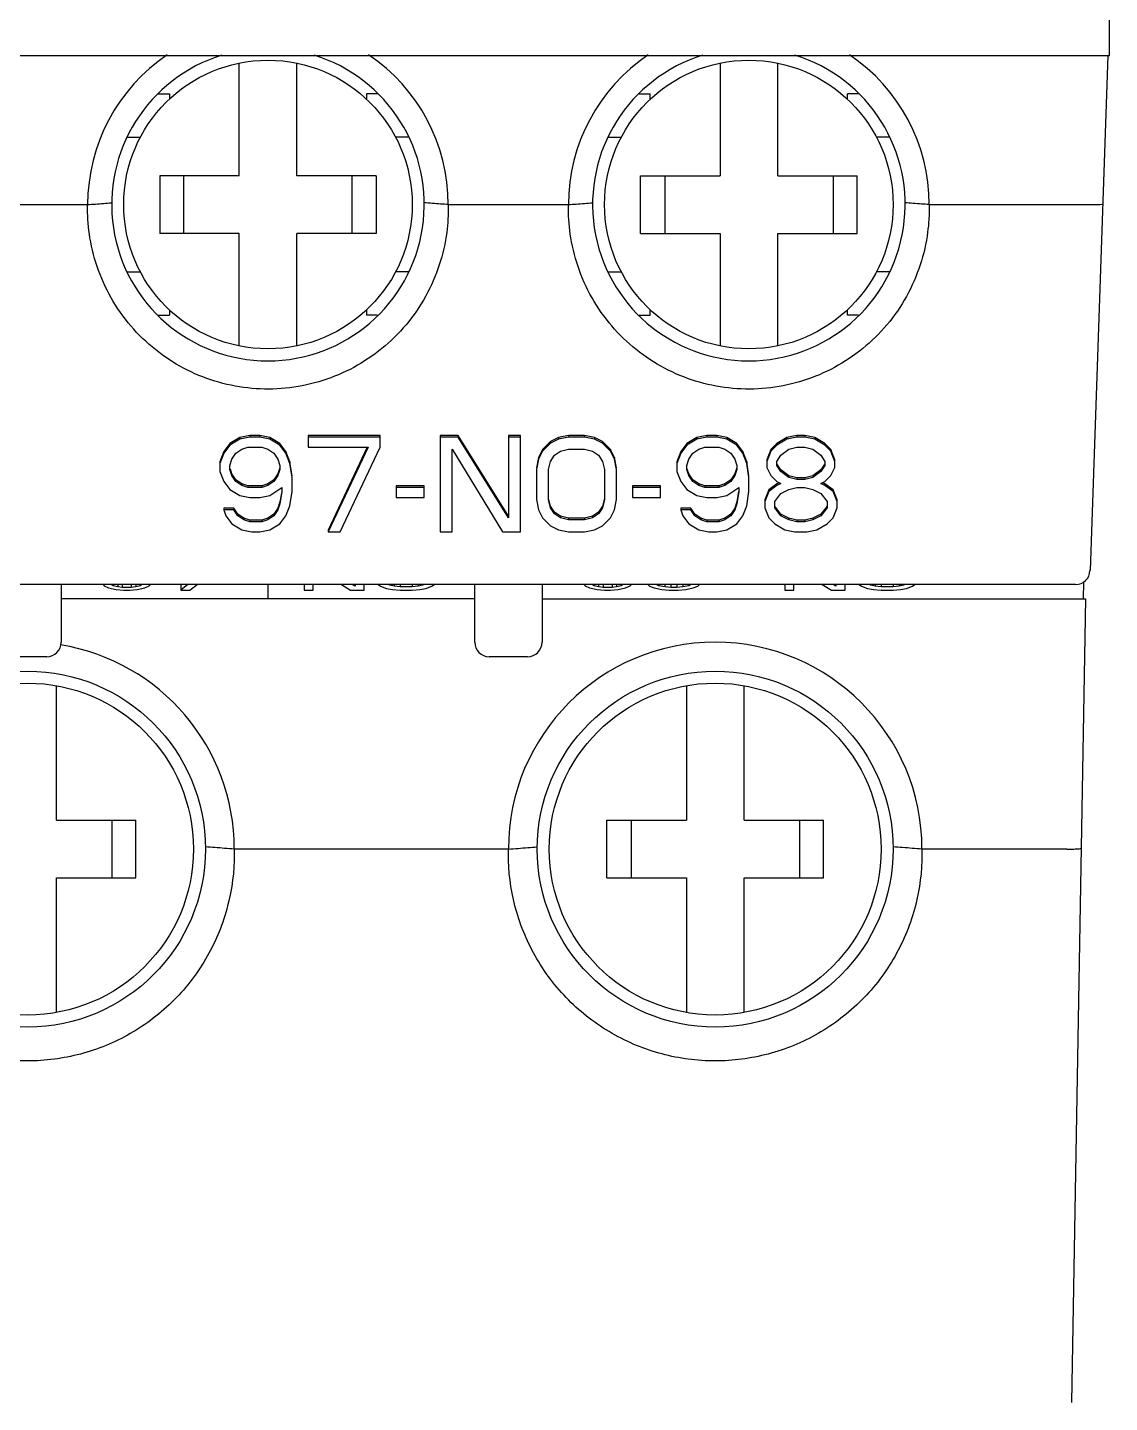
# Model space of a CAD drawing. Header units: inches. Extents: x 187 to 137830, y 99 to 66837.
# Drawn here: x 3560.33 to 3582.83, y 27130.01 to 27158.6 of the extents above; entities that cross this region are included whole.
import ezdxf

# ---------------------------------------------------------------- set-up
doc = ezdxf.new("R2010")
doc.units = ezdxf.units.IN
doc.header["$MEASUREMENT"] = 0

msp = doc.modelspace()

# ---------------------------------------------------------------- linework, layer by layer
at = {"color": 7, "linetype": 'Continuous'}
for p, q in [((3582.832, 27158.02), (3582.832, 27186.82)), ((3537.832, 27158.02), (3582.832, 27158.02)), ((3582.8, 27158.021), (3582.426, 27147.309)), ((3564.732, 27155.52), (3564.732, 27157.859)), ((3565.932, 27155.52), (3565.932, 27157.859)), ((3574.732, 27157.859), (3574.732, 27155.52)), ((3575.932, 27155.52), (3575.932, 27157.859)), ((3563.05, 27157.22), (3563.282, 27157.22)), ((3563.282, 27157.22), (3563.282, 27157.11)), ((3567.613, 27157.22), (3567.382, 27157.22)), ((3567.382, 27157.22), (3567.382, 27157.11)), ((3573.05, 27157.22), (3573.282, 27157.22)), ((3573.282, 27157.11), (3573.282, 27157.22)), ((3577.613, 27157.22), (3577.382, 27157.22)), ((3577.382, 27157.11), (3577.382, 27157.22)), ((3562.413, 27156.32), (3562.682, 27156.32)), ((3568.25, 27156.32), (3567.981, 27156.32)), ((3572.413, 27156.32), (3572.682, 27156.32)), ((3578.25, 27156.32), (3577.981, 27156.32)), ((3564.732, 27155.52), (3563.082, 27155.52)), ((3563.082, 27155.52), (3563.082, 27154.32)), ((3563.582, 27154.32), (3563.582, 27155.52)), ((3567.582, 27155.52), (3565.932, 27155.52)), ((3567.082, 27154.32), (3567.082, 27155.52)), ((3567.582, 27155.52), (3567.582, 27154.32)), ((3573.082, 27155.52), (3574.732, 27155.52)), ((3573.082, 27154.32), (3573.082, 27155.52)), ((3573.582, 27155.52), (3573.582, 27154.32)), ((3575.932, 27155.52), (3577.582, 27155.52)), ((3577.082, 27155.52), (3577.082, 27154.32)), ((3577.582, 27154.32), (3577.582, 27155.52)), ((3559.081, 27154.92), (3561.583, 27154.92)), ((3569.081, 27154.92), (3571.583, 27154.92)), ((3579.081, 27154.92), (3582.394, 27154.92)), ((3564.732, 27154.32), (3563.082, 27154.32)), ((3564.732, 27151.98), (3564.732, 27154.32)), ((3567.582, 27154.32), (3565.932, 27154.32)), ((3565.932, 27151.98), (3565.932, 27154.32)), ((3573.082, 27154.32), (3574.732, 27154.32)), ((3574.732, 27154.32), (3574.732, 27151.98)), ((3575.932, 27154.32), (3577.582, 27154.32)), ((3575.932, 27151.98), (3575.932, 27154.32)), ((3562.414, 27153.52), (3562.682, 27153.52)), ((3568.249, 27153.52), (3567.981, 27153.52)), ((3572.414, 27153.52), (3572.682, 27153.52)), ((3578.249, 27153.52), (3577.981, 27153.52)), ((3563.051, 27152.62), (3563.282, 27152.62)), ((3563.282, 27152.73), (3563.282, 27152.62)), ((3567.382, 27152.73), (3567.382, 27152.62)), ((3567.613, 27152.62), (3567.382, 27152.62)), ((3573.051, 27152.62), (3573.282, 27152.62)), ((3573.282, 27152.62), (3573.282, 27152.73)), ((3577.382, 27152.62), (3577.382, 27152.73)), ((3577.613, 27152.62), (3577.382, 27152.62)), ((3564.748, 27150.077), (3564.54, 27149.951)), ((3564.748, 27150.042), (3564.54, 27149.916)), ((3564.957, 27150.119), (3564.748, 27150.077)), ((3564.957, 27150.084), (3564.748, 27150.042)), ((3564.748, 27150.077), (3564.748, 27150.042)), ((3565.165, 27150.119), (3564.957, 27150.119)), ((3564.957, 27150.119), (3564.957, 27150.084)), ((3565.165, 27150.084), (3564.957, 27150.084)), ((3565.373, 27150.077), (3565.165, 27150.119)), ((3565.165, 27150.119), (3565.165, 27150.084)), ((3565.373, 27150.042), (3565.165, 27150.084)), ((3565.582, 27149.951), (3565.373, 27150.077)), ((3565.373, 27150.077), (3565.373, 27150.042)), ((3565.582, 27149.916), (3565.373, 27150.042)), ((3567.665, 27150.119), (3566.165, 27150.119)), ((3566.165, 27150.119), (3566.165, 27149.874)), ((3567.665, 27150.084), (3566.165, 27150.084)), ((3567.665, 27149.874), (3567.665, 27150.119)), ((3569.29, 27150.119), (3568.915, 27150.119)), ((3568.915, 27150.119), (3568.915, 27148.114)), ((3569.29, 27150.084), (3568.915, 27150.084)), ((3570.332, 27148.442), (3569.29, 27150.119)), ((3569.29, 27150.119), (3569.29, 27150.084)), ((3570.332, 27148.408), (3569.29, 27150.084)), ((3570.582, 27150.119), (3570.332, 27150.119)), ((3570.332, 27150.119), (3570.332, 27148.408)), ((3570.582, 27150.084), (3570.332, 27150.084)), ((3570.582, 27148.114), (3570.582, 27150.119)), ((3571.207, 27149.993), (3571.04, 27149.825)), ((3571.373, 27150.077), (3571.207, 27149.993)), ((3571.373, 27150.042), (3571.207, 27149.958)), ((3571.207, 27149.993), (3571.207, 27149.958)), ((3571.582, 27150.119), (3571.373, 27150.077)), ((3571.582, 27150.084), (3571.373, 27150.042)), ((3571.373, 27150.077), (3571.373, 27150.042)), ((3571.915, 27150.119), (3571.582, 27150.119)), ((3571.582, 27150.119), (3571.582, 27150.084)), ((3571.915, 27150.084), (3571.582, 27150.084)), ((3572.123, 27150.077), (3571.915, 27150.119)), ((3571.915, 27150.119), (3571.915, 27150.084)), ((3572.123, 27150.042), (3571.915, 27150.084)), ((3572.29, 27149.993), (3572.123, 27150.077)), ((3572.123, 27150.077), (3572.123, 27150.042)), ((3572.29, 27149.958), (3572.123, 27150.042)), ((3572.457, 27149.825), (3572.29, 27149.993)), ((3572.29, 27149.993), (3572.29, 27149.958)), ((3574.248, 27150.077), (3574.04, 27149.951)), ((3574.248, 27150.042), (3574.04, 27149.916)), ((3574.457, 27150.119), (3574.248, 27150.077)), ((3574.457, 27150.084), (3574.248, 27150.042)), ((3574.248, 27150.077), (3574.248, 27150.042)), ((3574.665, 27150.119), (3574.457, 27150.119)), ((3574.457, 27150.119), (3574.457, 27150.084)), ((3574.665, 27150.084), (3574.457, 27150.084)), ((3574.873, 27150.077), (3574.665, 27150.119)), ((3574.665, 27150.119), (3574.665, 27150.084)), ((3574.873, 27150.042), (3574.665, 27150.084)), ((3575.082, 27149.951), (3574.873, 27150.077)), ((3574.873, 27150.077), (3574.873, 27150.042)), ((3575.082, 27149.916), (3574.873, 27150.042)), ((3576.123, 27150.077), (3575.915, 27149.951)), ((3576.123, 27150.042), (3575.915, 27149.916)), ((3576.332, 27150.119), (3576.123, 27150.077)), ((3576.332, 27150.084), (3576.123, 27150.042)), ((3576.123, 27150.077), (3576.123, 27150.042)), ((3576.498, 27150.119), (3576.332, 27150.119)), ((3576.332, 27150.119), (3576.332, 27150.084)), ((3576.498, 27150.084), (3576.332, 27150.084)), ((3576.707, 27150.077), (3576.498, 27150.119)), ((3576.498, 27150.119), (3576.498, 27150.084)), ((3576.707, 27150.042), (3576.498, 27150.084)), ((3576.915, 27149.951), (3576.707, 27150.077)), ((3576.707, 27150.077), (3576.707, 27150.042)), ((3576.915, 27149.916), (3576.707, 27150.042)), ((3564.415, 27149.783), (3564.332, 27149.574)), ((3564.415, 27149.749), (3564.332, 27149.539)), ((3564.54, 27149.951), (3564.415, 27149.783)), ((3564.54, 27149.916), (3564.415, 27149.749)), ((3564.415, 27149.783), (3564.415, 27149.749)), ((3564.54, 27149.951), (3564.54, 27149.916)), ((3564.582, 27149.623), (3564.665, 27149.749)), ((3564.665, 27149.749), (3564.79, 27149.832)), ((3564.79, 27149.832), (3564.915, 27149.874)), ((3564.915, 27149.874), (3565.207, 27149.874)), ((3565.207, 27149.874), (3565.332, 27149.832)), ((3565.332, 27149.832), (3565.457, 27149.749)), ((3565.457, 27149.749), (3565.54, 27149.623)), ((3565.707, 27149.783), (3565.582, 27149.951)), ((3565.582, 27149.951), (3565.582, 27149.916)), ((3565.707, 27149.749), (3565.582, 27149.916)), ((3565.79, 27149.574), (3565.707, 27149.783)), ((3565.707, 27149.783), (3565.707, 27149.749)), ((3565.79, 27149.539), (3565.707, 27149.749)), ((3566.165, 27149.874), (3567.415, 27149.874)), ((3567.398, 27149.874), (3566.582, 27148.149)), ((3567.415, 27149.874), (3566.582, 27148.114)), ((3566.832, 27148.114), (3567.665, 27149.874)), ((3569.165, 27149.832), (3570.207, 27148.114)), ((3569.165, 27148.114), (3569.165, 27149.832)), ((3571.04, 27149.825), (3570.957, 27149.658)), ((3571.04, 27149.79), (3570.957, 27149.623)), ((3571.207, 27149.958), (3571.04, 27149.79)), ((3571.04, 27149.825), (3571.04, 27149.79)), ((3571.207, 27149.581), (3571.29, 27149.707)), ((3571.29, 27149.707), (3571.415, 27149.79)), ((3571.415, 27149.79), (3571.582, 27149.832)), ((3571.582, 27149.832), (3571.915, 27149.832)), ((3571.915, 27149.832), (3572.082, 27149.79)), ((3572.082, 27149.79), (3572.207, 27149.707)), ((3572.207, 27149.707), (3572.29, 27149.581)), ((3572.457, 27149.79), (3572.29, 27149.958)), ((3572.54, 27149.658), (3572.457, 27149.825)), ((3572.457, 27149.825), (3572.457, 27149.79)), ((3572.54, 27149.623), (3572.457, 27149.79)), ((3573.915, 27149.783), (3573.832, 27149.574)), ((3573.915, 27149.749), (3573.832, 27149.539)), ((3574.04, 27149.951), (3573.915, 27149.783)), ((3574.04, 27149.916), (3573.915, 27149.749)), ((3573.915, 27149.783), (3573.915, 27149.749)), ((3574.04, 27149.951), (3574.04, 27149.916)), ((3574.082, 27149.623), (3574.165, 27149.749)), ((3574.165, 27149.749), (3574.29, 27149.832)), ((3574.29, 27149.832), (3574.415, 27149.874)), ((3574.415, 27149.874), (3574.707, 27149.874)), ((3574.707, 27149.874), (3574.832, 27149.832)), ((3574.832, 27149.832), (3574.957, 27149.749)), ((3574.957, 27149.749), (3575.04, 27149.623)), ((3575.207, 27149.783), (3575.082, 27149.951)), ((3575.082, 27149.951), (3575.082, 27149.916)), ((3575.207, 27149.749), (3575.082, 27149.916)), ((3575.29, 27149.574), (3575.207, 27149.783)), ((3575.207, 27149.783), (3575.207, 27149.749)), ((3575.29, 27149.539), (3575.207, 27149.749)), ((3575.79, 27149.825), (3575.707, 27149.616)), ((3575.79, 27149.79), (3575.707, 27149.581)), ((3575.915, 27149.951), (3575.79, 27149.825)), ((3575.915, 27149.916), (3575.79, 27149.79)), ((3575.79, 27149.825), (3575.79, 27149.79)), ((3575.915, 27149.951), (3575.915, 27149.916)), ((3575.915, 27149.581), (3575.998, 27149.707)), ((3575.998, 27149.707), (3576.165, 27149.832)), ((3576.165, 27149.832), (3576.332, 27149.874)), ((3576.332, 27149.874), (3576.498, 27149.874)), ((3576.498, 27149.874), (3576.665, 27149.832)), ((3576.665, 27149.832), (3576.832, 27149.707)), ((3576.832, 27149.707), (3576.915, 27149.581)), ((3577.04, 27149.825), (3576.915, 27149.951)), ((3576.915, 27149.951), (3576.915, 27149.916)), ((3577.04, 27149.79), (3576.915, 27149.916)), ((3577.123, 27149.616), (3577.04, 27149.825)), ((3577.04, 27149.825), (3577.04, 27149.79)), ((3577.123, 27149.581), (3577.04, 27149.79)), ((3564.332, 27149.574), (3564.332, 27149.371)), ((3564.54, 27149.497), (3564.582, 27149.623)), ((3564.54, 27149.413), (3564.54, 27149.497)), ((3564.582, 27149.288), (3564.54, 27149.413)), ((3564.582, 27149.322), (3564.55, 27149.417)), ((3565.54, 27149.623), (3565.582, 27149.497)), ((3565.582, 27149.448), (3565.54, 27149.322)), ((3565.582, 27149.413), (3565.54, 27149.288)), ((3565.582, 27149.497), (3565.582, 27149.413)), ((3565.832, 27149.28), (3565.79, 27149.574)), ((3565.79, 27149.574), (3565.79, 27149.539)), ((3565.832, 27149.246), (3565.79, 27149.539)), ((3570.957, 27149.658), (3570.915, 27149.448)), ((3570.957, 27149.623), (3570.915, 27149.413)), ((3570.915, 27149.413), (3570.915, 27148.785)), ((3570.957, 27149.658), (3570.957, 27149.623)), ((3571.165, 27149.413), (3571.207, 27149.581)), ((3571.165, 27148.785), (3571.165, 27149.413)), ((3572.29, 27149.581), (3572.332, 27149.413)), ((3572.332, 27149.413), (3572.332, 27148.785)), ((3572.582, 27149.448), (3572.54, 27149.658)), ((3572.54, 27149.658), (3572.54, 27149.623)), ((3572.582, 27149.413), (3572.54, 27149.623)), ((3572.582, 27148.785), (3572.582, 27149.413)), ((3573.832, 27149.574), (3573.832, 27149.371)), ((3574.04, 27149.497), (3574.082, 27149.623)), ((3574.04, 27149.413), (3574.04, 27149.497)), ((3574.082, 27149.288), (3574.04, 27149.413)), ((3574.082, 27149.322), (3574.05, 27149.417)), ((3575.04, 27149.623), (3575.082, 27149.497)), ((3575.082, 27149.448), (3575.04, 27149.322)), ((3575.082, 27149.413), (3575.04, 27149.288)), ((3575.082, 27149.497), (3575.082, 27149.413)), ((3575.332, 27149.28), (3575.29, 27149.574)), ((3575.29, 27149.574), (3575.29, 27149.539)), ((3575.332, 27149.246), (3575.29, 27149.539)), ((3575.707, 27149.616), (3575.707, 27149.455)), ((3575.707, 27149.455), (3575.79, 27149.288)), ((3575.915, 27149.497), (3575.915, 27149.581)), ((3575.998, 27149.406), (3575.915, 27149.532)), ((3575.998, 27149.371), (3575.915, 27149.497)), ((3576.165, 27149.28), (3575.998, 27149.406)), ((3575.998, 27149.406), (3575.998, 27149.371)), ((3576.832, 27149.406), (3576.665, 27149.28)), ((3576.915, 27149.532), (3576.832, 27149.406)), ((3576.915, 27149.497), (3576.832, 27149.371)), ((3576.832, 27149.406), (3576.832, 27149.371)), ((3576.915, 27149.581), (3576.915, 27149.497)), ((3577.04, 27149.288), (3577.123, 27149.455)), ((3577.123, 27149.455), (3577.123, 27149.616)), ((3564.332, 27149.371), (3564.415, 27149.162)), ((3564.415, 27149.162), (3564.54, 27148.994)), ((3564.665, 27149.197), (3564.582, 27149.322)), ((3564.582, 27149.322), (3564.582, 27149.288)), ((3564.665, 27149.162), (3564.582, 27149.288)), ((3564.79, 27149.113), (3564.665, 27149.197)), ((3564.665, 27149.197), (3564.665, 27149.162)), ((3564.79, 27149.078), (3564.665, 27149.162)), ((3564.915, 27149.071), (3564.79, 27149.113)), ((3564.79, 27149.113), (3564.79, 27149.078)), ((3565.332, 27149.113), (3565.207, 27149.071)), ((3565.457, 27149.197), (3565.332, 27149.113)), ((3565.457, 27149.162), (3565.332, 27149.078)), ((3565.332, 27149.113), (3565.332, 27149.078)), ((3565.54, 27149.322), (3565.457, 27149.197)), ((3565.54, 27149.288), (3565.457, 27149.162)), ((3565.457, 27149.197), (3565.457, 27149.162)), ((3565.54, 27149.322), (3565.54, 27149.288)), ((3565.832, 27148.952), (3565.832, 27149.246)), ((3573.832, 27149.371), (3573.915, 27149.162)), ((3573.915, 27149.162), (3574.04, 27148.994)), ((3574.165, 27149.197), (3574.082, 27149.322)), ((3574.082, 27149.322), (3574.082, 27149.288)), ((3574.165, 27149.162), (3574.082, 27149.288)), ((3574.29, 27149.113), (3574.165, 27149.197)), ((3574.165, 27149.197), (3574.165, 27149.162)), ((3574.29, 27149.078), (3574.165, 27149.162)), ((3574.415, 27149.071), (3574.29, 27149.113)), ((3574.29, 27149.113), (3574.29, 27149.078)), ((3574.832, 27149.113), (3574.707, 27149.071)), ((3574.957, 27149.197), (3574.832, 27149.113)), ((3574.957, 27149.162), (3574.832, 27149.078)), ((3574.832, 27149.113), (3574.832, 27149.078)), ((3575.04, 27149.322), (3574.957, 27149.197)), ((3575.04, 27149.288), (3574.957, 27149.162)), ((3574.957, 27149.197), (3574.957, 27149.162)), ((3575.04, 27149.322), (3575.04, 27149.288)), ((3575.332, 27148.952), (3575.332, 27149.246)), ((3575.915, 27149.113), (3575.748, 27148.987)), ((3575.79, 27149.288), (3575.915, 27149.162)), ((3575.915, 27149.162), (3575.998, 27149.12)), ((3575.964, 27149.137), (3575.915, 27149.113)), ((3575.998, 27149.12), (3575.915, 27149.078)), ((3575.915, 27149.113), (3575.915, 27149.078)), ((3576.165, 27149.246), (3575.998, 27149.371)), ((3576.332, 27149.239), (3576.165, 27149.28)), ((3576.165, 27149.28), (3576.165, 27149.246)), ((3576.332, 27149.204), (3576.165, 27149.246)), ((3576.498, 27149.239), (3576.332, 27149.239)), ((3576.332, 27149.239), (3576.332, 27149.204)), ((3576.498, 27149.204), (3576.332, 27149.204)), ((3576.665, 27149.28), (3576.498, 27149.239)), ((3576.665, 27149.246), (3576.498, 27149.204)), ((3576.498, 27149.239), (3576.498, 27149.204)), ((3576.832, 27149.371), (3576.665, 27149.246)), ((3576.665, 27149.28), (3576.665, 27149.246)), ((3576.832, 27149.12), (3576.915, 27149.162)), ((3576.915, 27149.078), (3576.832, 27149.12)), ((3576.915, 27149.113), (3576.866, 27149.137)), ((3576.915, 27149.162), (3577.04, 27149.288)), ((3577.082, 27148.987), (3576.915, 27149.113)), ((3576.915, 27149.113), (3576.915, 27149.078)), ((3564.54, 27148.994), (3564.748, 27148.869)), ((3564.748, 27148.869), (3564.957, 27148.827)), ((3564.915, 27149.036), (3564.79, 27149.078)), ((3565.207, 27149.071), (3564.915, 27149.071)), ((3564.915, 27149.071), (3564.915, 27149.036)), ((3565.207, 27149.036), (3564.915, 27149.036)), ((3564.957, 27148.827), (3565.165, 27148.827)), ((3565.165, 27148.827), (3565.373, 27148.869)), ((3565.332, 27149.078), (3565.207, 27149.036)), ((3565.207, 27149.071), (3565.207, 27149.036)), ((3565.373, 27148.869), (3565.623, 27149.036)), ((3565.618, 27148.953), (3565.582, 27148.736)), ((3565.623, 27148.952), (3565.582, 27148.701)), ((3565.623, 27149.036), (3565.623, 27148.952)), ((3565.79, 27148.659), (3565.832, 27148.952)), ((3568.582, 27149.071), (3567.998, 27149.071)), ((3567.998, 27149.071), (3567.998, 27148.827)), ((3568.582, 27149.036), (3567.998, 27149.036)), ((3567.998, 27148.827), (3568.582, 27148.827)), ((3568.582, 27148.827), (3568.582, 27149.071)), ((3572.332, 27148.819), (3572.29, 27148.652)), ((3573.498, 27149.071), (3572.915, 27149.071)), ((3572.915, 27149.071), (3572.915, 27148.827)), ((3573.498, 27149.036), (3572.915, 27149.036)), ((3572.915, 27148.827), (3573.498, 27148.827)), ((3573.498, 27148.827), (3573.498, 27149.071)), ((3574.04, 27148.994), (3574.248, 27148.869)), ((3574.248, 27148.869), (3574.457, 27148.827)), ((3574.415, 27149.036), (3574.29, 27149.078)), ((3574.707, 27149.071), (3574.415, 27149.071)), ((3574.415, 27149.071), (3574.415, 27149.036)), ((3574.707, 27149.036), (3574.415, 27149.036)), ((3574.457, 27148.827), (3574.665, 27148.827)), ((3574.665, 27148.827), (3574.873, 27148.869)), ((3574.832, 27149.078), (3574.707, 27149.036)), ((3574.707, 27149.071), (3574.707, 27149.036)), ((3574.873, 27148.869), (3575.123, 27149.036)), ((3575.118, 27148.953), (3575.082, 27148.736)), ((3575.123, 27148.952), (3575.082, 27148.701)), ((3575.123, 27149.036), (3575.123, 27148.952)), ((3575.29, 27148.659), (3575.332, 27148.952)), ((3575.748, 27148.987), (3575.665, 27148.778)), ((3575.748, 27148.952), (3575.665, 27148.743)), ((3575.915, 27149.078), (3575.748, 27148.952)), ((3575.748, 27148.987), (3575.748, 27148.952)), ((3575.873, 27148.743), (3575.998, 27148.91)), ((3575.998, 27148.91), (3576.165, 27148.994)), ((3576.165, 27148.994), (3576.332, 27149.036)), ((3576.332, 27149.036), (3576.498, 27149.036)), ((3576.498, 27149.036), (3576.665, 27148.994)), ((3576.665, 27148.994), (3576.832, 27148.91)), ((3576.832, 27148.91), (3576.957, 27148.743)), ((3577.082, 27148.952), (3576.915, 27149.078)), ((3577.165, 27148.778), (3577.082, 27148.987)), ((3577.082, 27148.987), (3577.082, 27148.952)), ((3577.165, 27148.743), (3577.082, 27148.952)), ((3564.623, 27148.61), (3564.415, 27148.61)), ((3564.415, 27148.61), (3564.415, 27148.575)), ((3564.623, 27148.575), (3564.415, 27148.575)), ((3564.415, 27148.575), (3564.457, 27148.449)), ((3564.707, 27148.484), (3564.623, 27148.61)), ((3564.623, 27148.61), (3564.623, 27148.575)), ((3564.707, 27148.449), (3564.623, 27148.575)), ((3565.54, 27148.61), (3565.457, 27148.484)), ((3565.54, 27148.575), (3565.457, 27148.449)), ((3565.582, 27148.736), (3565.54, 27148.61)), ((3565.582, 27148.701), (3565.54, 27148.575)), ((3565.54, 27148.61), (3565.54, 27148.575)), ((3565.582, 27148.736), (3565.582, 27148.701)), ((3565.707, 27148.449), (3565.79, 27148.659)), ((3570.915, 27148.785), (3570.957, 27148.575)), ((3570.957, 27148.575), (3571.04, 27148.408)), ((3571.207, 27148.617), (3571.165, 27148.785)), ((3571.207, 27148.652), (3571.173, 27148.787)), ((3571.29, 27148.526), (3571.207, 27148.652)), ((3571.207, 27148.652), (3571.207, 27148.617)), ((3571.29, 27148.491), (3571.207, 27148.617)), ((3572.29, 27148.652), (3572.207, 27148.526)), ((3572.29, 27148.617), (3572.207, 27148.491)), ((3572.332, 27148.785), (3572.29, 27148.617)), ((3572.29, 27148.652), (3572.29, 27148.617)), ((3572.457, 27148.408), (3572.54, 27148.575)), ((3572.54, 27148.575), (3572.582, 27148.785)), ((3574.123, 27148.61), (3573.915, 27148.61)), ((3573.915, 27148.61), (3573.915, 27148.575)), ((3574.123, 27148.575), (3573.915, 27148.575)), ((3573.915, 27148.575), (3573.957, 27148.449)), ((3574.207, 27148.484), (3574.123, 27148.61)), ((3574.123, 27148.61), (3574.123, 27148.575)), ((3574.207, 27148.449), (3574.123, 27148.575)), ((3575.04, 27148.61), (3574.957, 27148.484)), ((3575.04, 27148.575), (3574.957, 27148.449)), ((3575.082, 27148.736), (3575.04, 27148.61)), ((3575.082, 27148.701), (3575.04, 27148.575)), ((3575.04, 27148.61), (3575.04, 27148.575)), ((3575.082, 27148.736), (3575.082, 27148.701)), ((3575.207, 27148.449), (3575.29, 27148.659)), ((3575.665, 27148.778), (3575.665, 27148.617)), ((3575.665, 27148.617), (3575.748, 27148.408)), ((3575.873, 27148.617), (3575.873, 27148.743)), ((3575.998, 27148.484), (3575.873, 27148.652)), ((3575.998, 27148.449), (3575.873, 27148.617)), ((3576.957, 27148.652), (3576.832, 27148.484)), ((3576.957, 27148.617), (3576.832, 27148.449)), ((3576.957, 27148.743), (3576.957, 27148.617)), ((3577.082, 27148.408), (3577.165, 27148.617)), ((3577.165, 27148.617), (3577.165, 27148.778)), ((3564.457, 27148.449), (3564.582, 27148.282)), ((3564.582, 27148.282), (3564.79, 27148.156)), ((3564.832, 27148.4), (3564.707, 27148.484)), ((3564.707, 27148.484), (3564.707, 27148.449)), ((3564.832, 27148.366), (3564.707, 27148.449)), ((3564.957, 27148.358), (3564.832, 27148.4)), ((3564.832, 27148.4), (3564.832, 27148.366)), ((3564.957, 27148.324), (3564.832, 27148.366)), ((3565.207, 27148.358), (3564.957, 27148.358)), ((3564.957, 27148.358), (3564.957, 27148.324)), ((3565.207, 27148.324), (3564.957, 27148.324)), ((3565.332, 27148.4), (3565.207, 27148.358)), ((3565.332, 27148.366), (3565.207, 27148.324)), ((3565.207, 27148.358), (3565.207, 27148.324)), ((3565.457, 27148.484), (3565.332, 27148.4)), ((3565.457, 27148.449), (3565.332, 27148.366)), ((3565.332, 27148.4), (3565.332, 27148.366)), ((3565.373, 27148.156), (3565.582, 27148.282)), ((3565.457, 27148.484), (3565.457, 27148.449)), ((3565.582, 27148.282), (3565.707, 27148.449)), ((3571.04, 27148.408), (3571.207, 27148.24)), ((3571.415, 27148.442), (3571.29, 27148.526)), ((3571.29, 27148.526), (3571.29, 27148.491)), ((3571.415, 27148.408), (3571.29, 27148.491)), ((3571.582, 27148.4), (3571.415, 27148.442)), ((3571.415, 27148.442), (3571.415, 27148.408)), ((3571.582, 27148.366), (3571.415, 27148.408)), ((3571.915, 27148.4), (3571.582, 27148.4)), ((3571.582, 27148.4), (3571.582, 27148.366)), ((3571.915, 27148.366), (3571.582, 27148.366)), ((3572.082, 27148.442), (3571.915, 27148.4)), ((3572.082, 27148.408), (3571.915, 27148.366)), ((3571.915, 27148.4), (3571.915, 27148.366)), ((3572.207, 27148.526), (3572.082, 27148.442)), ((3572.207, 27148.491), (3572.082, 27148.408)), ((3572.082, 27148.442), (3572.082, 27148.408)), ((3572.207, 27148.526), (3572.207, 27148.491)), ((3572.29, 27148.24), (3572.457, 27148.408)), ((3573.957, 27148.449), (3574.082, 27148.282)), ((3574.082, 27148.282), (3574.29, 27148.156)), ((3574.332, 27148.4), (3574.207, 27148.484)), ((3574.207, 27148.484), (3574.207, 27148.449)), ((3574.332, 27148.366), (3574.207, 27148.449)), ((3574.457, 27148.358), (3574.332, 27148.4)), ((3574.332, 27148.4), (3574.332, 27148.366)), ((3574.457, 27148.324), (3574.332, 27148.366)), ((3574.707, 27148.358), (3574.457, 27148.358)), ((3574.457, 27148.358), (3574.457, 27148.324)), ((3574.707, 27148.324), (3574.457, 27148.324)), ((3574.832, 27148.4), (3574.707, 27148.358)), ((3574.832, 27148.366), (3574.707, 27148.324)), ((3574.707, 27148.358), (3574.707, 27148.324)), ((3574.957, 27148.484), (3574.832, 27148.4)), ((3574.957, 27148.449), (3574.832, 27148.366)), ((3574.832, 27148.4), (3574.832, 27148.366)), ((3574.873, 27148.156), (3575.082, 27148.282)), ((3574.957, 27148.484), (3574.957, 27148.449)), ((3575.082, 27148.282), (3575.207, 27148.449)), ((3575.748, 27148.408), (3575.873, 27148.282)), ((3575.873, 27148.282), (3576.082, 27148.156)), ((3576.165, 27148.4), (3575.998, 27148.484)), ((3575.998, 27148.484), (3575.998, 27148.449)), ((3576.165, 27148.366), (3575.998, 27148.449)), ((3576.332, 27148.358), (3576.165, 27148.4)), ((3576.165, 27148.4), (3576.165, 27148.366)), ((3576.332, 27148.324), (3576.165, 27148.366)), ((3576.498, 27148.358), (3576.332, 27148.358)), ((3576.332, 27148.358), (3576.332, 27148.324)), ((3576.498, 27148.324), (3576.332, 27148.324)), ((3576.665, 27148.4), (3576.498, 27148.358)), ((3576.665, 27148.366), (3576.498, 27148.324)), ((3576.498, 27148.358), (3576.498, 27148.324)), ((3576.832, 27148.484), (3576.665, 27148.4)), ((3576.832, 27148.449), (3576.665, 27148.366)), ((3576.665, 27148.4), (3576.665, 27148.366)), ((3576.748, 27148.156), (3576.957, 27148.282)), ((3576.832, 27148.484), (3576.832, 27148.449)), ((3576.957, 27148.282), (3577.082, 27148.408)), ((3564.79, 27148.156), (3564.998, 27148.114)), ((3564.998, 27148.114), (3565.165, 27148.114)), ((3565.165, 27148.114), (3565.373, 27148.156)), ((3566.582, 27148.149), (3566.582, 27148.114)), ((3566.582, 27148.114), (3566.832, 27148.114)), ((3568.915, 27148.114), (3569.165, 27148.114)), ((3570.207, 27148.114), (3570.582, 27148.114)), ((3571.207, 27148.24), (3571.373, 27148.156)), ((3571.373, 27148.156), (3571.582, 27148.114)), ((3571.582, 27148.114), (3571.915, 27148.114)), ((3571.915, 27148.114), (3572.123, 27148.156)), ((3572.123, 27148.156), (3572.29, 27148.24)), ((3574.29, 27148.156), (3574.498, 27148.114)), ((3574.498, 27148.114), (3574.665, 27148.114)), ((3574.665, 27148.114), (3574.873, 27148.156)), ((3576.082, 27148.156), (3576.29, 27148.114)), ((3576.29, 27148.114), (3576.54, 27148.114)), ((3576.54, 27148.114), (3576.748, 27148.156)), ((3582.126, 27147.02), (3538.537, 27147.02)), ((3561.032, 27147.02), (3561.032, 27145.82)), ((3561.904, 27147.02), (3561.925, 27146.996)), ((3561.925, 27146.996), (3562.019, 27146.949)), ((3562.019, 27146.949), (3562.175, 27146.914)), ((3562.113, 27146.996), (3562.069, 27147.02)), ((3562.113, 27147.02), (3562.113, 27146.996)), ((3562.207, 27146.972), (3562.113, 27146.996)), ((3562.175, 27146.914), (3562.332, 27146.903)), ((3562.207, 27147.02), (3562.207, 27146.972)), ((3562.3, 27146.961), (3562.207, 27146.972)), ((3562.3, 27147.02), (3562.3, 27146.961)), ((3562.488, 27146.961), (3562.3, 27146.961)), ((3562.332, 27146.903), (3562.457, 27146.903)), ((3562.457, 27146.903), (3562.613, 27146.914)), ((3562.488, 27147.02), (3562.488, 27146.961)), ((3562.582, 27146.972), (3562.488, 27146.961)), ((3562.582, 27147.02), (3562.582, 27146.972)), ((3562.675, 27146.996), (3562.582, 27146.972)), ((3562.613, 27146.914), (3562.769, 27146.949)), ((3562.675, 27147.02), (3562.675, 27146.996)), ((3562.719, 27147.02), (3562.675, 27146.996)), ((3562.769, 27146.949), (3562.863, 27146.996)), ((3562.863, 27146.996), (3562.889, 27147.02)), ((3563.519, 27147.02), (3563.519, 27146.903)), ((3563.669, 27147.02), (3563.519, 27146.903)), ((3563.519, 27146.903), (3563.707, 27146.903)), ((3563.707, 27146.903), (3563.857, 27147.02)), ((3565.332, 27147.02), (3565.332, 27146.72)), ((3566.082, 27147.02), (3566.082, 27146.903)), ((3566.082, 27146.903), (3566.269, 27146.903)), ((3566.269, 27146.903), (3566.269, 27147.02)), ((3566.858, 27147.02), (3567.05, 27146.903)), ((3567.05, 27146.903), (3567.332, 27146.903)), ((3567.144, 27146.984), (3567.084, 27147.02)), ((3567.144, 27147.02), (3567.144, 27146.984)), ((3567.332, 27146.903), (3567.332, 27147.02)), ((3567.627, 27147.02), (3567.675, 27146.984)), ((3567.675, 27146.984), (3567.8, 27146.938)), ((3567.8, 27146.938), (3567.925, 27146.914)), ((3567.863, 27147.007), (3567.84, 27147.02)), ((3567.863, 27147.02), (3567.863, 27147.007)), ((3567.957, 27146.984), (3567.863, 27147.007)), ((3567.925, 27146.914), (3568.082, 27146.903)), ((3567.957, 27147.02), (3567.957, 27146.984)), ((3568.082, 27146.972), (3567.957, 27146.984)), ((3568.082, 27147.02), (3568.082, 27146.972)), ((3568.332, 27146.972), (3568.082, 27146.972)), ((3568.082, 27146.903), (3568.332, 27146.903)), ((3568.332, 27147.02), (3568.332, 27146.972)), ((3568.457, 27146.984), (3568.332, 27146.972)), ((3568.332, 27146.903), (3568.488, 27146.914)), ((3568.457, 27147.02), (3568.457, 27146.984)), ((3568.55, 27147.007), (3568.457, 27146.984)), ((3568.488, 27146.914), (3568.613, 27146.938)), ((3568.55, 27147.02), (3568.55, 27147.007)), ((3568.573, 27147.02), (3568.55, 27147.007)), ((3568.613, 27146.938), (3568.738, 27146.984)), ((3568.738, 27146.984), (3568.786, 27147.02)), ((3569.632, 27145.82), (3569.632, 27147.02)), ((3571.032, 27147.02), (3571.032, 27145.82)), ((3571.904, 27147.02), (3571.925, 27146.996)), ((3571.925, 27146.996), (3572.019, 27146.949)), ((3572.019, 27146.949), (3572.175, 27146.914)), ((3572.113, 27146.996), (3572.069, 27147.02)), ((3572.113, 27147.02), (3572.113, 27146.996)), ((3572.207, 27146.972), (3572.113, 27146.996)), ((3572.175, 27146.914), (3572.332, 27146.903)), ((3572.207, 27147.02), (3572.207, 27146.972)), ((3572.3, 27146.961), (3572.207, 27146.972)), ((3572.3, 27147.02), (3572.3, 27146.961)), ((3572.488, 27146.961), (3572.3, 27146.961)), ((3572.332, 27146.903), (3572.457, 27146.903)), ((3572.457, 27146.903), (3572.613, 27146.914)), ((3572.488, 27147.02), (3572.488, 27146.961)), ((3572.582, 27146.972), (3572.488, 27146.961)), ((3572.582, 27147.02), (3572.582, 27146.972)), ((3572.675, 27146.996), (3572.582, 27146.972)), ((3572.613, 27146.914), (3572.769, 27146.949)), ((3572.675, 27147.02), (3572.675, 27146.996)), ((3572.719, 27147.02), (3572.675, 27146.996)), ((3572.769, 27146.949), (3572.863, 27146.996)), ((3572.863, 27146.996), (3572.889, 27147.02)), ((3573.23, 27147.02), (3573.269, 27146.984)), ((3573.269, 27146.984), (3573.363, 27146.949)), ((3573.363, 27146.949), (3573.519, 27146.914)), ((3573.457, 27146.996), (3573.408, 27147.02)), ((3573.457, 27147.02), (3573.457, 27146.996)), ((3573.582, 27146.972), (3573.457, 27146.996)), ((3573.519, 27146.914), (3573.675, 27146.903)), ((3573.582, 27147.02), (3573.582, 27146.972)), ((3573.707, 27146.961), (3573.582, 27146.972)), ((3573.675, 27146.903), (3573.863, 27146.903)), ((3573.707, 27147.02), (3573.707, 27146.961)), ((3573.832, 27146.961), (3573.707, 27146.961)), ((3573.832, 27147.02), (3573.832, 27146.961)), ((3573.957, 27146.972), (3573.832, 27146.961)), ((3573.863, 27146.903), (3574.019, 27146.914)), ((3573.957, 27147.02), (3573.957, 27146.972)), ((3574.082, 27146.996), (3573.957, 27146.972)), ((3574.019, 27146.914), (3574.175, 27146.949)), ((3574.082, 27147.02), (3574.082, 27146.996)), ((3574.13, 27147.02), (3574.082, 27146.996)), ((3574.175, 27146.949), (3574.269, 27146.984)), ((3574.269, 27146.984), (3574.308, 27147.02)), ((3576.082, 27147.02), (3576.082, 27146.903)), ((3576.082, 27146.903), (3576.269, 27146.903)), ((3576.269, 27146.903), (3576.269, 27147.02)), ((3576.858, 27147.02), (3577.05, 27146.903)), ((3577.05, 27146.903), (3577.332, 27146.903)), ((3577.144, 27146.984), (3577.084, 27147.02)), ((3577.144, 27147.02), (3577.144, 27146.984)), ((3577.332, 27146.903), (3577.332, 27147.02)), ((3577.627, 27147.02), (3577.675, 27146.984)), ((3577.675, 27146.984), (3577.8, 27146.938)), ((3577.8, 27146.938), (3577.925, 27146.914)), ((3577.863, 27147.007), (3577.84, 27147.02)), ((3577.863, 27147.02), (3577.863, 27147.007)), ((3577.957, 27146.984), (3577.863, 27147.007)), ((3577.925, 27146.914), (3578.082, 27146.903)), ((3577.957, 27147.02), (3577.957, 27146.984)), ((3578.082, 27146.972), (3577.957, 27146.984)), ((3578.082, 27147.02), (3578.082, 27146.972)), ((3578.332, 27146.972), (3578.082, 27146.972)), ((3578.082, 27146.903), (3578.332, 27146.903)), ((3578.332, 27147.02), (3578.332, 27146.972)), ((3578.457, 27146.984), (3578.332, 27146.972)), ((3578.332, 27146.903), (3578.488, 27146.914)), ((3578.457, 27147.02), (3578.457, 27146.984)), ((3578.55, 27147.007), (3578.457, 27146.984)), ((3578.488, 27146.914), (3578.613, 27146.938)), ((3578.55, 27147.02), (3578.55, 27147.007)), ((3578.573, 27147.02), (3578.55, 27147.007)), ((3578.613, 27146.938), (3578.738, 27146.984)), ((3578.738, 27146.984), (3578.786, 27147.02)), ((3582.29, 27147.07), (3582.283, 27146.721)), ((3569.632, 27146.72), (3561.032, 27146.72)), ((3571.032, 27146.72), (3582.332, 27146.72)), ((3582.332, 27146.72), (3582.04, 27130.015)), ((3560.732, 27145.52), (3559.932, 27145.52)), ((3570.732, 27145.52), (3569.932, 27145.52)), ((3560.932, 27142.12), (3560.932, 27144.917)), ((3574.032, 27144.917), (3574.032, 27142.12)), ((3575.232, 27142.12), (3575.232, 27144.917)), ((3560.932, 27142.12), (3562.582, 27142.12)), ((3562.082, 27142.12), (3562.082, 27140.92)), ((3562.582, 27140.92), (3562.582, 27142.12)), ((3572.382, 27142.12), (3574.032, 27142.12)), ((3572.382, 27140.92), (3572.382, 27142.12)), ((3572.882, 27142.12), (3572.882, 27140.92)), ((3575.232, 27142.12), (3576.882, 27142.12)), ((3576.382, 27142.12), (3576.382, 27140.92)), ((3576.882, 27140.92), (3576.882, 27142.12)), ((3570.332, 27141.52), (3564.632, 27141.52)), ((3581.941, 27141.52), (3578.932, 27141.52)), ((3560.932, 27140.92), (3562.582, 27140.92)), ((3560.932, 27138.122), (3560.932, 27140.92)), ((3572.382, 27140.92), (3574.032, 27140.92)), ((3574.032, 27140.92), (3574.032, 27138.122)), ((3575.232, 27140.92), (3576.882, 27140.92)), ((3575.232, 27138.122), (3575.232, 27140.92))]:
    msp.add_line(p, q, dxfattribs=at)
for centre, radius in [((3565.332, 27154.92), 3), ((3575.332, 27154.92), 3), ((3560.332, 27141.52), 3.7), ((3574.632, 27141.52), 3.7), ((3560.332, 27141.52), 3.45), ((3574.632, 27141.52), 3.45)]:
    msp.add_circle(centre, radius, dxfattribs=at)
for centre, radius, start, end in [((3565.332, 27154.92), 3.75, 123.9323, 180), ((3565.332, 27154.92), 3.25, 107.1428, 72.8547), ((3565.332, 27154.92), 3.75, 0, 56.0678), ((3575.332, 27154.92), 3.75, 123.9323, 180), ((3575.332, 27154.92), 3.25, 107.1428, 72.8547), ((3575.332, 27154.92), 3.75, 0, 56.0678), ((3582.126, 27147.32), 0.3, 270, 358), ((3560.732, 27145.82), 0.3, 270, 0), ((3560.332, 27141.52), 4.3, 0, 80.838), ((3569.932, 27145.82), 0.3, 180, 270), ((3574.632, 27141.52), 4.3, 0, 180), ((3570.732, 27145.82), 0.3, 270, 0)]:
    msp.add_arc(centre, radius, start, end, dxfattribs=at)
for points, start_tangent, end_tangent in [([(3561.581, 27154.833), (3561.582, 27154.876), (3561.582, 27154.92)], (-0.000658, 1), (0.023063, 0.999734)), ([(3569.082, 27154.833), (3569.038, 27154.265), (3568.866, 27153.581), (3568.565, 27152.933), (3568.146, 27152.354), (3567.63, 27151.87), (3567.038, 27151.494), (3566.387, 27151.235), (3565.699, 27151.101), (3564.998, 27151.098), (3564.309, 27151.225), (3563.656, 27151.478), (3563.061, 27151.849), (3562.541, 27152.328), (3562.116, 27152.903), (3561.809, 27153.548), (3561.63, 27154.23), (3561.581, 27154.833)], (0.000151, -1), (0.0004, 1)), ([(3561.582, 27154.92), (3561.744, 27154.929), (3561.911, 27154.943), (3562.082, 27154.958)], (0.997164, 0.075258), (0.995335, 0.096474)), ([(3569.082, 27154.92), (3568.919, 27154.929), (3568.752, 27154.943), (3568.581, 27154.958)], (-0.997169, 0.075198), (-0.99534, 0.096426)), ([(3569.081, 27154.92), (3569.081, 27154.876), (3569.082, 27154.833)], (0.022869, -0.999738), (-0.00093, -1)), ([(3571.581, 27154.833), (3571.582, 27154.876), (3571.582, 27154.92)], (-0.000658, 1), (0.023063, 0.999734)), ([(3579.082, 27154.833), (3579.038, 27154.265), (3578.866, 27153.581), (3578.565, 27152.933), (3578.146, 27152.354), (3577.63, 27151.87), (3577.038, 27151.494), (3576.387, 27151.235), (3575.699, 27151.101), (3574.998, 27151.098), (3574.309, 27151.225), (3573.656, 27151.478), (3573.061, 27151.849), (3572.541, 27152.328), (3572.116, 27152.903), (3571.809, 27153.548), (3571.63, 27154.23), (3571.581, 27154.833)], (0.000151, -1), (0.0004, 1)), ([(3571.582, 27154.92), (3571.744, 27154.929), (3571.911, 27154.943), (3572.082, 27154.958)], (0.997164, 0.075258), (0.995335, 0.096474)), ([(3579.082, 27154.92), (3578.919, 27154.929), (3578.752, 27154.943), (3578.581, 27154.958)], (-0.997169, 0.075198), (-0.99534, 0.096426)), ([(3579.081, 27154.92), (3579.081, 27154.876), (3579.082, 27154.833)], (0.022869, -0.999738), (-0.00093, -1)), ([(3582.394, 27154.92), (3582.508, 27154.918), (3582.605, 27154.92), (3582.669, 27154.926), (3582.692, 27154.936)], (1, 0), (0.034899, 0.999391)), ([(3564.632, 27141.416), (3564.494, 27140.339), (3564.071, 27139.293), (3563.377, 27138.38), (3562.47, 27137.685), (3561.431, 27137.259), (3560.329, 27137.116), (3559.227, 27137.26), (3558.188, 27137.688), (3557.282, 27138.384), (3556.589, 27139.299), (3556.168, 27140.342), (3556.032, 27141.416)], (0.001875, -0.999998), (0.003062, 0.999995)), ([(3564.631, 27141.52), (3564.429, 27141.535), (3564.229, 27141.551), (3564.031, 27141.565)], (-0.997293, 0.073525), (-0.995415, 0.095649)), ([(3564.63, 27141.52), (3564.632, 27141.468), (3564.632, 27141.416)], (0.023607, -0.999721), (-0.001902, -0.999998)), ([(3578.932, 27141.416), (3578.794, 27140.339), (3578.371, 27139.293), (3577.677, 27138.38), (3576.77, 27137.685), (3575.731, 27137.259), (3574.629, 27137.116), (3573.527, 27137.26), (3572.488, 27137.688), (3571.582, 27138.384), (3570.889, 27139.299), (3570.468, 27140.342), (3570.332, 27141.416)], (0.001875, -0.999998), (0.003062, 0.999995)), ([(3570.332, 27141.416), (3570.331, 27141.468), (3570.333, 27141.52)], (-0.000947, 1), (0.024316, 0.999704)), ([(3570.332, 27141.52), (3570.534, 27141.535), (3570.734, 27141.552), (3570.932, 27141.565)], (0.997275, 0.073769), (0.995396, 0.095844)), ([(3578.931, 27141.52), (3578.729, 27141.535), (3578.529, 27141.551), (3578.331, 27141.565)], (-0.997293, 0.073525), (-0.995415, 0.095649)), ([(3578.93, 27141.52), (3578.932, 27141.468), (3578.932, 27141.416)], (0.023607, -0.999721), (-0.001902, -0.999998)), ([(3581.942, 27141.52), (3582.091, 27141.521), (3582.201, 27141.528), (3582.241, 27141.541)], (1, 0), (0.017452, 0.999848))]:
    msp.add_spline(points, degree=3, dxfattribs=dict(at, start_tangent=start_tangent, end_tangent=end_tangent))

doc.saveas('drawing.dxf')
